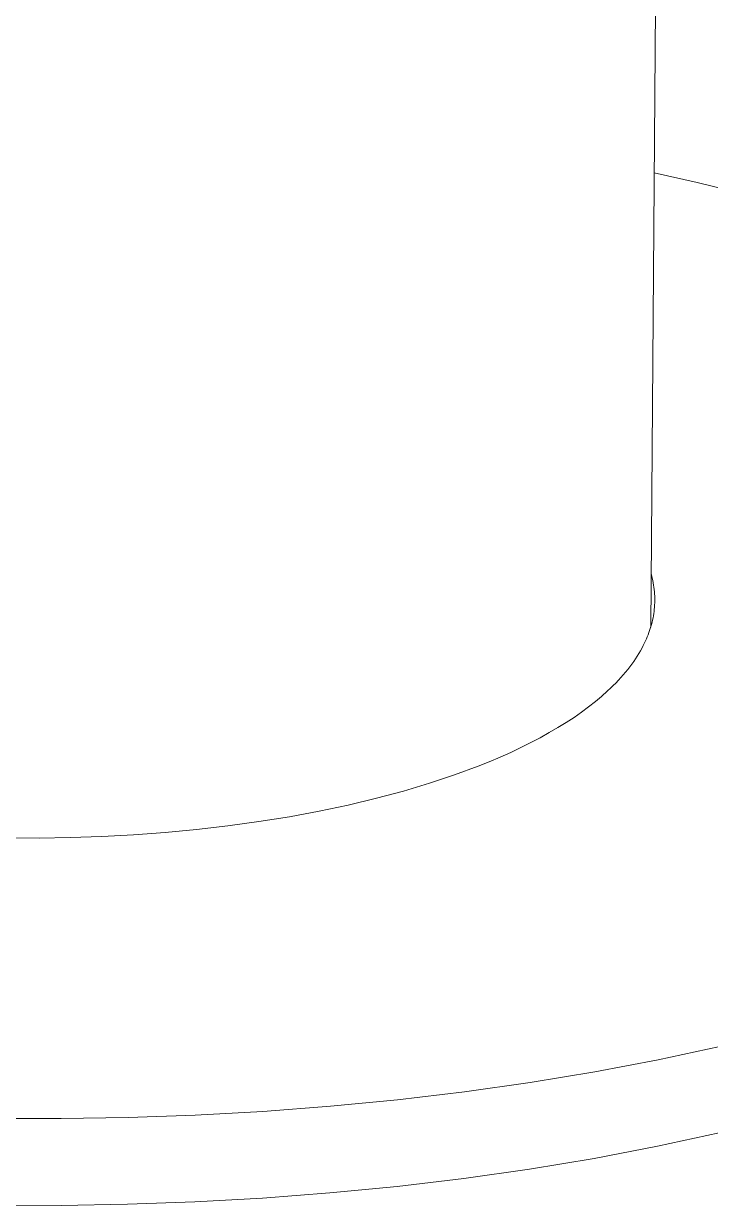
# Model space of a CAD drawing. Header units: inches. Extents: x 34 to 350, y 156 to 377.
# Drawn here: x 149.81 to 153.67, y 200.12 to 206.77 of the extents above; entities that cross this region are included whole.
import ezdxf

# ---------------------------------------------------------------- set-up
doc = ezdxf.new("R2010")
doc.units = ezdxf.units.IN
doc.header["$MEASUREMENT"] = 0
doc.layers.add('DIMS', color=7, linetype='Continuous')

# ---------------------------------------------------------------- blocks, each defined once
blk = doc.blocks.new('block 428')
at = {"layer": 'DIMS', "color": 7, "lineweight": 18, "true_color": 0xffffff}
blk.add_lwpolyline([(153.6249, 241.515), (153.3379, 203.3698)], dxfattribs=at)
blk = doc.blocks.new('block 1717')
at = {"layer": 'DIMS', "color": 7, "lineweight": 18, "true_color": 0xffffff}
blk.add_lwpolyline([(149.6482, 200.1172), (150.0189, 200.1156)], dxfattribs=at)
blk = doc.blocks.new('block 1718')
at = {"layer": 'DIMS', "color": 7, "lineweight": 18, "true_color": 0xffffff}
blk.add_lwpolyline([(150.0189, 200.1156), (150.3939, 200.122)], dxfattribs=at)
blk = doc.blocks.new('block 1719')
at = {"layer": 'DIMS', "color": 7, "lineweight": 18, "true_color": 0xffffff}
blk.add_lwpolyline([(150.3939, 200.122), (150.7724, 200.1352)], dxfattribs=at)
blk = doc.blocks.new('block 1720')
at = {"layer": 'DIMS', "color": 7, "lineweight": 18, "true_color": 0xffffff}
blk.add_lwpolyline([(150.7724, 200.1352), (151.1524, 200.1564)], dxfattribs=at)
blk = doc.blocks.new('block 1721')
at = {"layer": 'DIMS', "color": 7, "lineweight": 18, "true_color": 0xffffff}
blk.add_lwpolyline([(151.1524, 200.1564), (151.532, 200.1852)], dxfattribs=at)
blk = doc.blocks.new('block 1722')
at = {"layer": 'DIMS', "color": 7, "lineweight": 18, "true_color": 0xffffff}
blk.add_lwpolyline([(151.532, 200.1852), (151.9106, 200.2227)], dxfattribs=at)
blk = doc.blocks.new('block 1723')
at = {"layer": 'DIMS', "color": 7, "lineweight": 18, "true_color": 0xffffff}
blk.add_lwpolyline([(151.9106, 200.2227), (152.286, 200.267)], dxfattribs=at)
blk = doc.blocks.new('block 1724')
at = {"layer": 'DIMS', "color": 7, "lineweight": 18, "true_color": 0xffffff}
blk.add_lwpolyline([(152.286, 200.267), (152.6565, 200.3202)], dxfattribs=at)
blk = doc.blocks.new('block 1725')
at = {"layer": 'DIMS', "color": 7, "lineweight": 18, "true_color": 0xffffff}
blk.add_lwpolyline([(152.6565, 200.3202), (153.0205, 200.3802)], dxfattribs=at)
blk = doc.blocks.new('block 1726')
at = {"layer": 'DIMS', "color": 7, "lineweight": 18, "true_color": 0xffffff}
blk.add_lwpolyline([(153.0205, 200.3802), (153.3765, 200.4489)], dxfattribs=at)
blk = doc.blocks.new('block 1727')
at = {"layer": 'DIMS', "color": 7, "lineweight": 18, "true_color": 0xffffff}
blk.add_lwpolyline([(153.3765, 200.4489), (153.7224, 200.524)], dxfattribs=at)
blk = doc.blocks.new('block 1784')
at = {"layer": 'DIMS', "color": 7, "lineweight": 18, "true_color": 0xffffff}
blk.add_lwpolyline([(153.3574, 205.9258), (153.5992, 205.8722)], dxfattribs=at)
blk = doc.blocks.new('block 1785')
at = {"layer": 'DIMS', "color": 7, "lineweight": 18, "true_color": 0xffffff}
blk.add_lwpolyline([(153.5992, 205.8722), (153.8383, 205.8145)], dxfattribs=at)
blk = doc.blocks.new('block 1900')
at = {"layer": 'DIMS', "color": 7, "lineweight": 18, "true_color": 0xffffff}
blk.add_lwpolyline([(153.7264, 201.0103), (153.38, 200.9343)], dxfattribs=at)
blk = doc.blocks.new('block 1901')
at = {"layer": 'DIMS', "color": 7, "lineweight": 18, "true_color": 0xffffff}
blk.add_lwpolyline([(153.38, 200.9343), (153.0241, 200.8672)], dxfattribs=at)
blk = doc.blocks.new('block 1902')
at = {"layer": 'DIMS', "color": 7, "lineweight": 18, "true_color": 0xffffff}
blk.add_lwpolyline([(153.0241, 200.8672), (152.6599, 200.8072)], dxfattribs=at)
blk = doc.blocks.new('block 1903')
at = {"layer": 'DIMS', "color": 7, "lineweight": 18, "true_color": 0xffffff}
blk.add_lwpolyline([(152.6599, 200.8072), (152.2891, 200.7542)], dxfattribs=at)
blk = doc.blocks.new('block 1904')
at = {"layer": 'DIMS', "color": 7, "lineweight": 18, "true_color": 0xffffff}
blk.add_lwpolyline([(152.2891, 200.7542), (151.9136, 200.7097)], dxfattribs=at)
blk = doc.blocks.new('block 1905')
at = {"layer": 'DIMS', "color": 7, "lineweight": 18, "true_color": 0xffffff}
blk.add_lwpolyline([(151.9136, 200.7097), (151.5348, 200.673)], dxfattribs=at)
blk = doc.blocks.new('block 1906')
at = {"layer": 'DIMS', "color": 7, "lineweight": 18, "true_color": 0xffffff}
blk.add_lwpolyline([(151.5348, 200.673), (151.1544, 200.6446)], dxfattribs=at)
blk = doc.blocks.new('block 1907')
at = {"layer": 'DIMS', "color": 7, "lineweight": 18, "true_color": 0xffffff}
blk.add_lwpolyline([(151.1544, 200.6446), (150.7744, 200.6239)], dxfattribs=at)
blk = doc.blocks.new('block 1908')
at = {"layer": 'DIMS', "color": 7, "lineweight": 18, "true_color": 0xffffff}
blk.add_lwpolyline([(150.7744, 200.6239), (150.3958, 200.6103)], dxfattribs=at)
blk = doc.blocks.new('block 1909')
at = {"layer": 'DIMS', "color": 7, "lineweight": 18, "true_color": 0xffffff}
blk.add_lwpolyline([(150.3958, 200.6103), (150.0203, 200.6043)], dxfattribs=at)
blk = doc.blocks.new('block 1910')
at = {"layer": 'DIMS', "color": 7, "lineweight": 18, "true_color": 0xffffff}
blk.add_lwpolyline([(150.0203, 200.6043), (149.6496, 200.6052)], dxfattribs=at)
blk = doc.blocks.new('block 2089')
at = {"layer": 'DIMS', "color": 7, "lineweight": 18, "true_color": 0xffffff}
blk.add_lwpolyline([(153.3402, 203.6694), (153.3436, 203.6572)], dxfattribs=at)
blk = doc.blocks.new('block 2090')
at = {"layer": 'DIMS', "color": 7, "lineweight": 18, "true_color": 0xffffff}
blk.add_lwpolyline([(153.3436, 203.6572), (153.3467, 203.6448)], dxfattribs=at)
blk = doc.blocks.new('block 2091')
at = {"layer": 'DIMS', "color": 7, "lineweight": 18, "true_color": 0xffffff}
blk.add_lwpolyline([(153.3467, 203.6448), (153.3496, 203.6318)], dxfattribs=at)
blk = doc.blocks.new('block 2092')
at = {"layer": 'DIMS', "color": 7, "lineweight": 18, "true_color": 0xffffff}
blk.add_lwpolyline([(153.3496, 203.6318), (153.3521, 203.6188)], dxfattribs=at)
blk = doc.blocks.new('block 2093')
at = {"layer": 'DIMS', "color": 7, "lineweight": 18, "true_color": 0xffffff}
blk.add_lwpolyline([(153.3521, 203.6188), (153.3541, 203.6063)], dxfattribs=at)
blk = doc.blocks.new('block 2094')
at = {"layer": 'DIMS', "color": 7, "lineweight": 18, "true_color": 0xffffff}
blk.add_lwpolyline([(153.3541, 203.6063), (153.3562, 203.5939)], dxfattribs=at)
blk = doc.blocks.new('block 2095')
at = {"layer": 'DIMS', "color": 7, "lineweight": 18, "true_color": 0xffffff}
blk.add_lwpolyline([(153.3562, 203.5939), (153.3577, 203.5815)], dxfattribs=at)
blk = doc.blocks.new('block 2096')
at = {"layer": 'DIMS', "color": 7, "lineweight": 18, "true_color": 0xffffff}
blk.add_lwpolyline([(153.3577, 203.5815), (153.3589, 203.5688)], dxfattribs=at)
blk = doc.blocks.new('block 2097')
at = {"layer": 'DIMS', "color": 7, "lineweight": 18, "true_color": 0xffffff}
blk.add_lwpolyline([(153.3589, 203.5688), (153.36, 203.5564)], dxfattribs=at)
blk = doc.blocks.new('block 2098')
at = {"layer": 'DIMS', "color": 7, "lineweight": 18, "true_color": 0xffffff}
blk.add_lwpolyline([(153.36, 203.5564), (153.3603, 203.544)], dxfattribs=at)
blk = doc.blocks.new('block 2099')
at = {"layer": 'DIMS', "color": 7, "lineweight": 18, "true_color": 0xffffff}
blk.add_lwpolyline([(153.3603, 203.544), (153.3608, 203.5312)], dxfattribs=at)
blk = doc.blocks.new('block 2100')
at = {"layer": 'DIMS', "color": 7, "lineweight": 18, "true_color": 0xffffff}
blk.add_lwpolyline([(153.3608, 203.5312), (153.3608, 203.5188)], dxfattribs=at)
blk = doc.blocks.new('block 2101')
at = {"layer": 'DIMS', "color": 7, "lineweight": 18, "true_color": 0xffffff}
blk.add_lwpolyline([(153.3608, 203.5188), (153.3605, 203.5073)], dxfattribs=at)
blk = doc.blocks.new('block 2102')
at = {"layer": 'DIMS', "color": 7, "lineweight": 18, "true_color": 0xffffff}
blk.add_lwpolyline([(153.3605, 203.5073), (153.3601, 203.4949)], dxfattribs=at)
blk = doc.blocks.new('block 2103')
at = {"layer": 'DIMS', "color": 7, "lineweight": 18, "true_color": 0xffffff}
blk.add_lwpolyline([(153.3601, 203.4949), (153.3593, 203.4822)], dxfattribs=at)
blk = doc.blocks.new('block 2104')
at = {"layer": 'DIMS', "color": 7, "lineweight": 18, "true_color": 0xffffff}
blk.add_lwpolyline([(153.3593, 203.4822), (153.3581, 203.4698)], dxfattribs=at)
blk = doc.blocks.new('block 2105')
at = {"layer": 'DIMS', "color": 7, "lineweight": 18, "true_color": 0xffffff}
blk.add_lwpolyline([(153.3581, 203.4698), (153.3567, 203.458)], dxfattribs=at)
blk = doc.blocks.new('block 2106')
at = {"layer": 'DIMS', "color": 7, "lineweight": 18, "true_color": 0xffffff}
blk.add_lwpolyline([(153.3567, 203.458), (153.355, 203.4456)], dxfattribs=at)
blk = doc.blocks.new('block 2107')
at = {"layer": 'DIMS', "color": 7, "lineweight": 18, "true_color": 0xffffff}
blk.add_lwpolyline([(153.355, 203.4456), (153.3529, 203.4337)], dxfattribs=at)
blk = doc.blocks.new('block 2108')
at = {"layer": 'DIMS', "color": 7, "lineweight": 18, "true_color": 0xffffff}
blk.add_lwpolyline([(153.3529, 203.4337), (153.351, 203.4213)], dxfattribs=at)
blk = doc.blocks.new('block 2109')
at = {"layer": 'DIMS', "color": 7, "lineweight": 18, "true_color": 0xffffff}
blk.add_lwpolyline([(153.351, 203.4213), (153.3484, 203.4098)], dxfattribs=at)
blk = doc.blocks.new('block 2110')
at = {"layer": 'DIMS', "color": 7, "lineweight": 18, "true_color": 0xffffff}
blk.add_lwpolyline([(153.3484, 203.4098), (153.3455, 203.3969)], dxfattribs=at)
blk = doc.blocks.new('block 2111')
at = {"layer": 'DIMS', "color": 7, "lineweight": 18, "true_color": 0xffffff}
blk.add_lwpolyline([(153.3455, 203.3969), (153.3426, 203.3853)], dxfattribs=at)
blk = doc.blocks.new('block 2112')
at = {"layer": 'DIMS', "color": 7, "lineweight": 18, "true_color": 0xffffff}
blk.add_lwpolyline([(153.3426, 203.3853), (153.3391, 203.3738)], dxfattribs=at)
blk = doc.blocks.new('block 2113')
at = {"layer": 'DIMS', "color": 7, "lineweight": 18, "true_color": 0xffffff}
blk.add_lwpolyline([(153.3391, 203.3738), (153.3353, 203.3623)], dxfattribs=at)
blk = doc.blocks.new('block 2114')
at = {"layer": 'DIMS', "color": 7, "lineweight": 18, "true_color": 0xffffff}
blk.add_lwpolyline([(153.3353, 203.3623), (153.3317, 203.3502)], dxfattribs=at)
blk = doc.blocks.new('block 2115')
at = {"layer": 'DIMS', "color": 7, "lineweight": 18, "true_color": 0xffffff}
blk.add_lwpolyline([(153.3317, 203.3502), (153.3276, 203.3387)], dxfattribs=at)
blk = doc.blocks.new('block 2116')
at = {"layer": 'DIMS', "color": 7, "lineweight": 18, "true_color": 0xffffff}
blk.add_lwpolyline([(153.3276, 203.3387), (153.3233, 203.327)], dxfattribs=at)
blk = doc.blocks.new('block 2117')
at = {"layer": 'DIMS', "color": 7, "lineweight": 18, "true_color": 0xffffff}
blk.add_lwpolyline([(153.3233, 203.327), (153.3186, 203.3151)], dxfattribs=at)
blk = doc.blocks.new('block 2118')
at = {"layer": 'DIMS', "color": 7, "lineweight": 18, "true_color": 0xffffff}
blk.add_lwpolyline([(153.3186, 203.3151), (153.3138, 203.3034)], dxfattribs=at)
blk = doc.blocks.new('block 2119')
at = {"layer": 'DIMS', "color": 7, "lineweight": 18, "true_color": 0xffffff}
blk.add_lwpolyline([(153.3138, 203.3034), (153.3086, 203.2918)], dxfattribs=at)
blk = doc.blocks.new('block 2120')
at = {"layer": 'DIMS', "color": 7, "lineweight": 18, "true_color": 0xffffff}
blk.add_lwpolyline([(153.3086, 203.2918), (153.3033, 203.2806)], dxfattribs=at)
blk = doc.blocks.new('block 2121')
at = {"layer": 'DIMS', "color": 7, "lineweight": 18, "true_color": 0xffffff}
blk.add_lwpolyline([(153.3033, 203.2806), (153.2961, 203.2658)], dxfattribs=at)
blk = doc.blocks.new('block 2122')
at = {"layer": 'DIMS', "color": 7, "lineweight": 18, "true_color": 0xffffff}
blk.add_lwpolyline([(153.2961, 203.2658), (153.2883, 203.2503)], dxfattribs=at)
blk = doc.blocks.new('block 2123')
at = {"layer": 'DIMS', "color": 7, "lineweight": 18, "true_color": 0xffffff}
blk.add_lwpolyline([(153.2883, 203.2503), (153.2799, 203.2355)], dxfattribs=at)
blk = doc.blocks.new('block 2124')
at = {"layer": 'DIMS', "color": 7, "lineweight": 18, "true_color": 0xffffff}
blk.add_lwpolyline([(153.2799, 203.2355), (153.2711, 203.2207)], dxfattribs=at)
blk = doc.blocks.new('block 2125')
at = {"layer": 'DIMS', "color": 7, "lineweight": 18, "true_color": 0xffffff}
blk.add_lwpolyline([(153.2711, 203.2207), (153.2618, 203.2059)], dxfattribs=at)
blk = doc.blocks.new('block 2126')
at = {"layer": 'DIMS', "color": 7, "lineweight": 18, "true_color": 0xffffff}
blk.add_lwpolyline([(153.2618, 203.2059), (153.2521, 203.1912)], dxfattribs=at)
blk = doc.blocks.new('block 2127')
at = {"layer": 'DIMS', "color": 7, "lineweight": 18, "true_color": 0xffffff}
blk.add_lwpolyline([(153.2521, 203.1912), (153.242, 203.1764)], dxfattribs=at)
blk = doc.blocks.new('block 2128')
at = {"layer": 'DIMS', "color": 7, "lineweight": 18, "true_color": 0xffffff}
blk.add_lwpolyline([(153.242, 203.1764), (153.2313, 203.1607)], dxfattribs=at)
blk = doc.blocks.new('block 2129')
at = {"layer": 'DIMS', "color": 7, "lineweight": 18, "true_color": 0xffffff}
blk.add_lwpolyline([(153.2313, 203.1607), (153.2199, 203.1456)], dxfattribs=at)
blk = doc.blocks.new('block 2130')
at = {"layer": 'DIMS', "color": 7, "lineweight": 18, "true_color": 0xffffff}
blk.add_lwpolyline([(153.2199, 203.1456), (153.2084, 203.1308)], dxfattribs=at)
blk = doc.blocks.new('block 2131')
at = {"layer": 'DIMS', "color": 7, "lineweight": 18, "true_color": 0xffffff}
blk.add_lwpolyline([(153.2084, 203.1308), (153.196, 203.1161)], dxfattribs=at)
blk = doc.blocks.new('block 2132')
at = {"layer": 'DIMS', "color": 7, "lineweight": 18, "true_color": 0xffffff}
blk.add_lwpolyline([(153.196, 203.1161), (153.1831, 203.1004)], dxfattribs=at)
blk = doc.blocks.new('block 2133')
at = {"layer": 'DIMS', "color": 7, "lineweight": 18, "true_color": 0xffffff}
blk.add_lwpolyline([(153.1831, 203.1004), (153.1698, 203.0856)], dxfattribs=at)
blk = doc.blocks.new('block 2134')
at = {"layer": 'DIMS', "color": 7, "lineweight": 18, "true_color": 0xffffff}
blk.add_lwpolyline([(153.1698, 203.0856), (153.156, 203.0708)], dxfattribs=at)
blk = doc.blocks.new('block 2135')
at = {"layer": 'DIMS', "color": 7, "lineweight": 18, "true_color": 0xffffff}
blk.add_lwpolyline([(153.156, 203.0708), (153.1417, 203.0553)], dxfattribs=at)
blk = doc.blocks.new('block 2136')
at = {"layer": 'DIMS', "color": 7, "lineweight": 18, "true_color": 0xffffff}
blk.add_lwpolyline([(153.1417, 203.0553), (153.1266, 203.0405)], dxfattribs=at)
blk = doc.blocks.new('block 2137')
at = {"layer": 'DIMS', "color": 7, "lineweight": 18, "true_color": 0xffffff}
blk.add_lwpolyline([(153.1266, 203.0405), (153.1114, 203.0257)], dxfattribs=at)
blk = doc.blocks.new('block 2138')
at = {"layer": 'DIMS', "color": 7, "lineweight": 18, "true_color": 0xffffff}
blk.add_lwpolyline([(153.1114, 203.0257), (153.0954, 203.0109)], dxfattribs=at)
blk = doc.blocks.new('block 2139')
at = {"layer": 'DIMS', "color": 7, "lineweight": 18, "true_color": 0xffffff}
blk.add_lwpolyline([(153.0954, 203.0109), (153.0618, 202.9802)], dxfattribs=at)
blk = doc.blocks.new('block 2140')
at = {"layer": 'DIMS', "color": 7, "lineweight": 18, "true_color": 0xffffff}
blk.add_lwpolyline([(153.0618, 202.9802), (153.0263, 202.9506)], dxfattribs=at)
blk = doc.blocks.new('block 2141')
at = {"layer": 'DIMS', "color": 7, "lineweight": 18, "true_color": 0xffffff}
blk.add_lwpolyline([(153.0263, 202.9506), (152.9886, 202.9211)], dxfattribs=at)
blk = doc.blocks.new('block 2142')
at = {"layer": 'DIMS', "color": 7, "lineweight": 18, "true_color": 0xffffff}
blk.add_lwpolyline([(152.9886, 202.9211), (152.9485, 202.8915)], dxfattribs=at)
blk = doc.blocks.new('block 2143')
at = {"layer": 'DIMS', "color": 7, "lineweight": 18, "true_color": 0xffffff}
blk.add_lwpolyline([(152.9485, 202.8915), (152.9063, 202.8615)], dxfattribs=at)
blk = doc.blocks.new('block 2144')
at = {"layer": 'DIMS', "color": 7, "lineweight": 18, "true_color": 0xffffff}
blk.add_lwpolyline([(152.9063, 202.8615), (152.8618, 202.8328)], dxfattribs=at)
blk = doc.blocks.new('block 2145')
at = {"layer": 'DIMS', "color": 7, "lineweight": 18, "true_color": 0xffffff}
blk.add_lwpolyline([(152.8618, 202.8328), (152.8151, 202.804)], dxfattribs=at)
blk = doc.blocks.new('block 2146')
at = {"layer": 'DIMS', "color": 7, "lineweight": 18, "true_color": 0xffffff}
blk.add_lwpolyline([(152.8151, 202.804), (152.7664, 202.7759)], dxfattribs=at)
blk = doc.blocks.new('block 2147')
at = {"layer": 'DIMS', "color": 7, "lineweight": 18, "true_color": 0xffffff}
blk.add_lwpolyline([(152.7664, 202.7759), (152.7154, 202.7477)], dxfattribs=at)
blk = doc.blocks.new('block 2148')
at = {"layer": 'DIMS', "color": 7, "lineweight": 18, "true_color": 0xffffff}
blk.add_lwpolyline([(152.7154, 202.7477), (152.6625, 202.7198)], dxfattribs=at)
blk = doc.blocks.new('block 2149')
at = {"layer": 'DIMS', "color": 7, "lineweight": 18, "true_color": 0xffffff}
blk.add_lwpolyline([(152.6625, 202.7198), (152.6072, 202.692)], dxfattribs=at)
blk = doc.blocks.new('block 2150')
at = {"layer": 'DIMS', "color": 7, "lineweight": 18, "true_color": 0xffffff}
blk.add_lwpolyline([(152.6072, 202.692), (152.55, 202.665)], dxfattribs=at)
blk = doc.blocks.new('block 2151')
at = {"layer": 'DIMS', "color": 7, "lineweight": 18, "true_color": 0xffffff}
blk.add_lwpolyline([(152.55, 202.665), (152.4906, 202.6386)], dxfattribs=at)
blk = doc.blocks.new('block 2152')
at = {"layer": 'DIMS', "color": 7, "lineweight": 18, "true_color": 0xffffff}
blk.add_lwpolyline([(152.4906, 202.6386), (152.4291, 202.6126)], dxfattribs=at)
blk = doc.blocks.new('block 2153')
at = {"layer": 'DIMS', "color": 7, "lineweight": 18, "true_color": 0xffffff}
blk.add_lwpolyline([(152.4291, 202.6126), (152.3661, 202.5869)], dxfattribs=at)
blk = doc.blocks.new('block 2154')
at = {"layer": 'DIMS', "color": 7, "lineweight": 18, "true_color": 0xffffff}
blk.add_lwpolyline([(152.3661, 202.5869), (152.2336, 202.5379)], dxfattribs=at)
blk = doc.blocks.new('block 2155')
at = {"layer": 'DIMS', "color": 7, "lineweight": 18, "true_color": 0xffffff}
blk.add_lwpolyline([(152.2336, 202.5379), (152.0936, 202.4915)], dxfattribs=at)
blk = doc.blocks.new('block 2156')
at = {"layer": 'DIMS', "color": 7, "lineweight": 18, "true_color": 0xffffff}
blk.add_lwpolyline([(152.0936, 202.4915), (151.947, 202.4471)], dxfattribs=at)
blk = doc.blocks.new('block 2157')
at = {"layer": 'DIMS', "color": 7, "lineweight": 18, "true_color": 0xffffff}
blk.add_lwpolyline([(151.947, 202.4471), (151.794, 202.4068)], dxfattribs=at)
blk = doc.blocks.new('block 2158')
at = {"layer": 'DIMS', "color": 7, "lineweight": 18, "true_color": 0xffffff}
blk.add_lwpolyline([(151.794, 202.4068), (151.6355, 202.3684)], dxfattribs=at)
blk = doc.blocks.new('block 2159')
at = {"layer": 'DIMS', "color": 7, "lineweight": 18, "true_color": 0xffffff}
blk.add_lwpolyline([(151.6355, 202.3684), (151.4719, 202.3341)], dxfattribs=at)
blk = doc.blocks.new('block 2160')
at = {"layer": 'DIMS', "color": 7, "lineweight": 18, "true_color": 0xffffff}
blk.add_lwpolyline([(151.4719, 202.3341), (151.3041, 202.3029)], dxfattribs=at)
blk = doc.blocks.new('block 2161')
at = {"layer": 'DIMS', "color": 7, "lineweight": 18, "true_color": 0xffffff}
blk.add_lwpolyline([(151.3041, 202.3029), (151.1327, 202.2753)], dxfattribs=at)
blk = doc.blocks.new('block 2162')
at = {"layer": 'DIMS', "color": 7, "lineweight": 18, "true_color": 0xffffff}
blk.add_lwpolyline([(151.1327, 202.2753), (150.9582, 202.2514)], dxfattribs=at)
blk = doc.blocks.new('block 2163')
at = {"layer": 'DIMS', "color": 7, "lineweight": 18, "true_color": 0xffffff}
blk.add_lwpolyline([(150.9582, 202.2514), (150.782, 202.2309)], dxfattribs=at)
blk = doc.blocks.new('block 2164')
at = {"layer": 'DIMS', "color": 7, "lineweight": 18, "true_color": 0xffffff}
blk.add_lwpolyline([(150.782, 202.2309), (150.6042, 202.2145)], dxfattribs=at)
blk = doc.blocks.new('block 2165')
at = {"layer": 'DIMS', "color": 7, "lineweight": 18, "true_color": 0xffffff}
blk.add_lwpolyline([(150.6042, 202.2145), (150.426, 202.2014)], dxfattribs=at)
blk = doc.blocks.new('block 2166')
at = {"layer": 'DIMS', "color": 7, "lineweight": 18, "true_color": 0xffffff}
blk.add_lwpolyline([(150.426, 202.2014), (150.248, 202.1909)], dxfattribs=at)
blk = doc.blocks.new('block 2167')
at = {"layer": 'DIMS', "color": 7, "lineweight": 18, "true_color": 0xffffff}
blk.add_lwpolyline([(150.248, 202.1909), (150.0708, 202.1858)], dxfattribs=at)
blk = doc.blocks.new('block 2168')
at = {"layer": 'DIMS', "color": 7, "lineweight": 18, "true_color": 0xffffff}
blk.add_lwpolyline([(150.0708, 202.1858), (149.8951, 202.1827)], dxfattribs=at)
blk = doc.blocks.new('block 2169')
at = {"layer": 'DIMS', "color": 7, "lineweight": 18, "true_color": 0xffffff}
blk.add_lwpolyline([(149.8951, 202.1827), (149.7216, 202.1834)], dxfattribs=at)

msp = doc.modelspace()

# ---------------------------------------------------------------- block references
at = {"layer": 'DIMS'}
for name in ['block 428', 'block 1784', 'block 1785', 'block 2089', 'block 2090', 'block 2091', 'block 2092', 'block 2093', 'block 2094', 'block 2095', 'block 2096', 'block 2097', 'block 2098', 'block 2102', 'block 2099', 'block 2101', 'block 2100', 'block 2107', 'block 2106', 'block 2105', 'block 2104', 'block 2103', 'block 2113', 'block 2112', 'block 2111', 'block 2110', 'block 2109', 'block 2108', 'block 2118', 'block 2117', 'block 2116', 'block 2115', 'block 2114', 'block 2123', 'block 2122', 'block 2121', 'block 2120', 'block 2119', 'block 2128', 'block 2127', 'block 2126', 'block 2125', 'block 2124', 'block 2132', 'block 2131', 'block 2130', 'block 2129', 'block 2136', 'block 2135', 'block 2134', 'block 2133', 'block 2140', 'block 2139', 'block 2138', 'block 2137', 'block 2142', 'block 2141', 'block 2144', 'block 2143', 'block 2147', 'block 2146', 'block 2145', 'block 2149', 'block 2148', 'block 2151', 'block 2150', 'block 2154', 'block 2153', 'block 2152', 'block 2155', 'block 2157', 'block 2156', 'block 2158', 'block 2160', 'block 2159', 'block 2163', 'block 2162', 'block 2161', 'block 2169', 'block 2168', 'block 2167', 'block 2166', 'block 2165', 'block 2164', 'block 1900', 'block 1901', 'block 1902', 'block 1903', 'block 1904', 'block 1906', 'block 1905', 'block 1910', 'block 1909', 'block 1908', 'block 1907', 'block 1727', 'block 1726', 'block 1724', 'block 1725', 'block 1723', 'block 1721', 'block 1722', 'block 1717', 'block 1718', 'block 1719', 'block 1720']:
    msp.add_blockref(name, (0, 0), dxfattribs=at)

doc.saveas('drawing.dxf')
